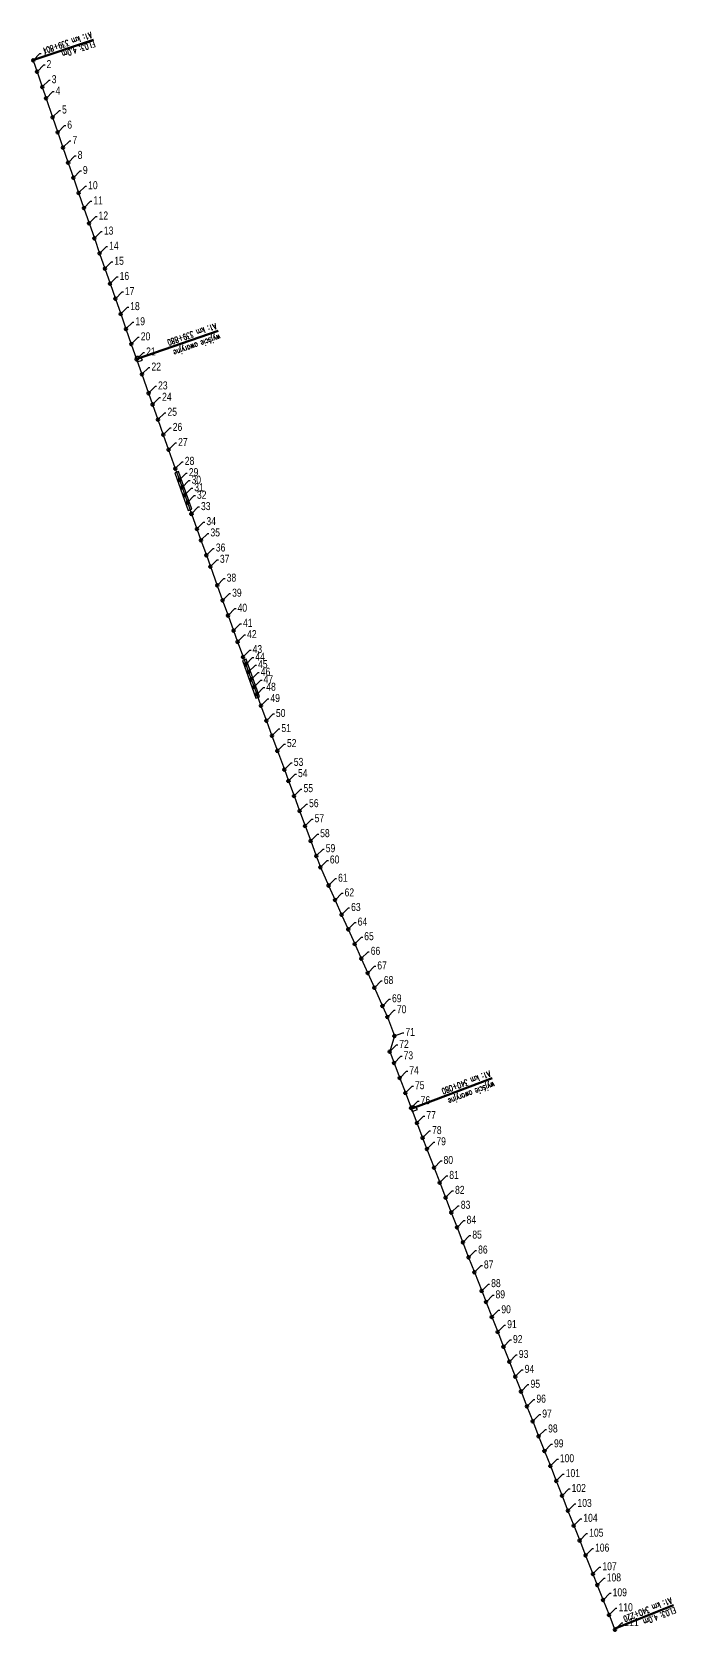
# Model space of a CAD drawing. Header units: metres. Extents: x 7402779 to 7405920, y 5696902 to 5712005.
# Drawn here: x 7403255.8 to 7403416.6, y 5707933.1 to 5708332.7 of the extents above; entities that cross this region are included whole.
import ezdxf

# ---------------------------------------------------------------- set-up
doc = ezdxf.new("R2010")
doc.units = ezdxf.units.M
for name, color, linetype in [('Drzwi ewakuacyjne', 100, 'Continuous'), ('Drzwi ewakuacyjne_opis', 7, 'Continuous'), ('Ekran_akustyczny', 100, 'Continuous'), ('Ekran_akustyczny_4m_opis', 7, 'Continuous'), ('Ekran_akustyczny_pale', 100, 'Continuous'), ('Ekran_akustyczny_pale_opis', 1, 'Continuous'), ('om_konstrukcja', 7, 'Continuous')]:
    doc.layers.add(name, color=color, linetype=linetype)
doc.styles.add('CDMSTYLE', font='CDMSIMPL', dxfattribs={"width": 0.8, "bigfont": 'CDMBIGPL'})
doc.styles.add('simplex 0.60', font='simplex.shx', dxfattribs={"width": 0.6})
doc.dimstyles.new('CDM-ME200MM', dxfattribs={"dimscale": 0.2, "dimtxt": 2.5, "dimasz": 1.5, "dimexe": 1.5, "dimexo": 5, "dimgap": 0.5, "dimtad": 1, "dimdec": 0, "dimlfac": 1000, "dimrnd": 1, "dimzin": 9, "dimtxsty": 'CDMSTYLE', "dimblk": 'OBLIQUE', "dimcen": 2.5, "dimdle": 1.5, "dimclrd": 9, "dimclre": 9, "dimadec": 1, "dimazin": 2, "dimtfac": 1, "dimtdec": 0, "dimtix": 1, "dimtmove": 2, "dimatfit": 3, "dimldrblk": 'NONE', "dimfxl": 1, "dimtvp": 1, "dimtolj": 1, "dimtzin": 0, "dimlwd": 25, "dimlwe": 25, "dimarcsym": 0})

# ---------------------------------------------------------------- blocks, each defined once
blk = doc.blocks.new('Wyjście awaryjne')
at = {"layer": 'Drzwi ewakuacyjne'}
blk.add_lwpolyline([(0, 0), (-1.4, 0, 0.414214), (0, -1.4)], format="xyb", close=True, dxfattribs=at)
blk = doc.blocks.new('_None')
blk = doc.blocks.new('_OBLIQUE')
at = {"color": 0, "linetype": 'ByBlock'}
blk.add_line((-0.5, -0.5), (0.5, 0.5), dxfattribs=at)

msp = doc.modelspace()

# ---------------------------------------------------------------- linework, layer by layer
at = {"layer": 'Drzwi ewakuacyjne_opis', "lineweight": 100}
for p, q in [((7403302.23, 5708258.05), (7403281.79, 5708250.92)), ((7403370.7, 5708071.26), (7403350.45, 5708063.58))]:
    msp.add_line(p, q, dxfattribs=at)
at = {"layer": 'Ekran_akustyczny', "linetype": 'Continuous', "lineweight": -3}
msp.add_lwpolyline([(7403256.05, 5708325.61), (7403257.02, 5708322.77), (7403258.31, 5708318.98), (7403259.28, 5708316.14), (7403260.9, 5708311.41), (7403262.19, 5708307.63), (7403263.49, 5708303.85), (7403264.79, 5708300.06), (7403266.1, 5708296.28), (7403267.4, 5708292.5), (7403268.71, 5708288.72), (7403270.01, 5708284.94), (7403271.33, 5708281.16), (7403272.64, 5708277.38), (7403273.95, 5708273.6), (7403275.27, 5708269.83), (7403276.59, 5708266.05), (7403277.91, 5708262.27), (7403279.23, 5708258.5), (7403280.55, 5708254.72), (7403281.88, 5708250.95), (7403283.21, 5708247.18), (7403284.87, 5708242.46), (7403285.87, 5708239.63), (7403287.2, 5708235.86), (7403288.54, 5708232.09), (7403289.88, 5708228.32), (7403291.55, 5708223.61), (7403292.56, 5708220.79), (7403293.23, 5708218.9), (7403293.91, 5708217.02), (7403294.58, 5708215.13), (7403295.59, 5708212.31), (7403296.94, 5708208.54), (7403297.95, 5708205.72), (7403299.3, 5708201.96), (7403300.32, 5708199.13), (7403302.01, 5708194.43), (7403303.37, 5708190.67), (7403304.73, 5708186.91), (7403306.09, 5708183.14), (7403307.11, 5708180.32), (7403308.48, 5708176.56), (7403309.16, 5708174.68), (7403309.85, 5708172.8), (7403310.53, 5708170.92), (7403311.22, 5708169.05), (7403311.9, 5708167.17), (7403312.93, 5708164.35), (7403314.3, 5708160.59), (7403315.68, 5708156.84), (7403317.06, 5708153.08), (7403318.78, 5708148.39), (7403319.82, 5708145.57), (7403321.2, 5708141.82), (7403322.59, 5708138.07), (7403323.97, 5708134.32), (7403325.36, 5708130.56), (7403326.76, 5708126.82), (7403327.78, 5708124), (7403329.83, 5708119.43), (7403331.46, 5708115.78), (7403333.09, 5708112.13), (7403334.73, 5708108.48), (7403336.36, 5708104.83), (7403338, 5708101.18), (7403339.63, 5708097.53), (7403341.26, 5708093.87), (7403343.3, 5708089.31), (7403344.51, 5708086.56), (7403346.29, 5708081.84), (7403345.11, 5708077.92), (7403346.19, 5708075.06), (7403347.61, 5708071.32), (7403349.03, 5708067.59), (7403350.46, 5708063.85), (7403351.88, 5708060.11), (7403353.31, 5708056.38), (7403354.39, 5708053.57), (7403356.18, 5708048.91), (7403357.61, 5708045.17), (7403359.05, 5708041.44), (7403360.49, 5708037.71), (7403361.93, 5708033.97), (7403363.37, 5708030.24), (7403364.81, 5708026.51), (7403366.26, 5708022.78), (7403368.07, 5708018.12), (7403369.16, 5708015.33), (7403370.61, 5708011.6), (7403372.07, 5708007.87), (7403373.52, 5708004.15), (7403374.98, 5708000.42), (7403376.44, 5707996.7), (7403377.9, 5707992.98), (7403379.37, 5707989.25), (7403380.83, 5707985.53), (7403382.3, 5707981.81), (7403383.76, 5707978.09), (7403385.23, 5707974.37), (7403386.69, 5707970.64), (7403388.16, 5707966.92), (7403389.62, 5707963.2), (7403391.08, 5707959.48), (7403392.55, 5707955.75), (7403394.01, 5707952.03), (7403395.85, 5707947.38), (7403396.94, 5707944.59), (7403398.41, 5707940.87), (7403399.88, 5707937.15), (7403401.35, 5707933.43)], dxfattribs=at)
at = {"layer": 'Ekran_akustyczny_4m_opis', "lineweight": 100}
for p, q in [((7403271.09, 5708330.78), (7403255.94, 5708325.64)), ((7403416.01, 5707939.59), (7403401.15, 5707933.66))]:
    msp.add_line(p, q, dxfattribs=at)
at = {"layer": 'Ekran_akustyczny_pale', "lineweight": 100}
for centre in [(7403256.05, 5708325.61), (7403257.02, 5708322.77), (7403258.31, 5708318.98), (7403259.28, 5708316.14), (7403260.9, 5708311.41), (7403262.19, 5708307.63), (7403263.49, 5708303.85), (7403264.79, 5708300.06), (7403266.1, 5708296.28), (7403267.4, 5708292.5), (7403268.71, 5708288.72), (7403270.01, 5708284.94), (7403271.33, 5708281.16), (7403272.64, 5708277.38), (7403273.95, 5708273.6), (7403275.27, 5708269.83), (7403276.59, 5708266.05), (7403277.91, 5708262.27), (7403279.23, 5708258.5), (7403280.55, 5708254.72), (7403281.88, 5708250.95), (7403283.21, 5708247.18), (7403284.87, 5708242.46), (7403285.87, 5708239.63), (7403287.2, 5708235.86), (7403288.54, 5708232.09), (7403289.88, 5708228.32), (7403291.55, 5708223.61), (7403292.56, 5708220.79), (7403293.23, 5708218.9), (7403293.91, 5708217.02), (7403294.58, 5708215.13), (7403295.59, 5708212.31), (7403296.94, 5708208.54), (7403297.95, 5708205.72), (7403299.3, 5708201.96), (7403300.32, 5708199.13), (7403302.01, 5708194.43), (7403303.37, 5708190.67), (7403304.73, 5708186.9), (7403306.09, 5708183.14), (7403307.11, 5708180.32), (7403308.48, 5708176.56), (7403309.16, 5708174.68), (7403309.85, 5708172.8), (7403310.53, 5708170.93), (7403311.22, 5708169.05), (7403311.9, 5708167.17), (7403312.93, 5708164.35), (7403314.3, 5708160.59), (7403315.68, 5708156.84), (7403317.06, 5708153.08), (7403318.78, 5708148.39), (7403319.82, 5708145.57), (7403321.2, 5708141.82), (7403322.59, 5708138.07), (7403323.97, 5708134.32), (7403325.36, 5708130.56), (7403326.76, 5708126.81), (7403327.78, 5708124), (7403329.83, 5708119.43), (7403331.46, 5708115.78), (7403333.09, 5708112.13), (7403334.73, 5708108.48), (7403336.36, 5708104.83), (7403337.99, 5708101.18), (7403339.63, 5708097.53), (7403341.26, 5708093.87), (7403343.3, 5708089.31), (7403344.51, 5708086.56), (7403346.29, 5708081.84), (7403345.11, 5708077.91), (7403346.19, 5708075.06), (7403347.61, 5708071.32), (7403349.03, 5708067.59), (7403350.46, 5708063.85), (7403351.88, 5708060.11), (7403353.31, 5708056.37), (7403354.39, 5708053.57), (7403356.18, 5708048.9), (7403357.61, 5708045.17), (7403359.05, 5708041.44), (7403360.49, 5708037.71), (7403361.93, 5708033.97), (7403363.37, 5708030.24), (7403364.81, 5708026.51), (7403366.26, 5708022.78), (7403368.07, 5708018.12), (7403369.16, 5708015.33), (7403370.61, 5708011.6), (7403372.07, 5708007.87), (7403373.52, 5708004.15), (7403374.98, 5708000.42), (7403376.44, 5707996.7), (7403377.9, 5707992.98), (7403379.37, 5707989.25), (7403380.83, 5707985.53), (7403382.3, 5707981.81), (7403383.76, 5707978.09), (7403385.23, 5707974.37), (7403386.69, 5707970.64), (7403388.16, 5707966.92), (7403389.62, 5707963.2), (7403391.08, 5707959.48), (7403392.55, 5707955.75), (7403394.01, 5707952.03), (7403395.85, 5707947.38), (7403396.94, 5707944.59), (7403398.41, 5707940.87), (7403399.88, 5707937.15), (7403401.35, 5707933.43)]:
    msp.add_circle(centre, 0.3, dxfattribs=at)
at = {"layer": 'om_konstrukcja', "color": 2, "lineweight": -3, "extrusion": (-0.000316549, -0.000113008, 1), "elevation": -2988.59}
for points in [[(7403291.02, 5708222.28), (7403294.38, 5708212.86), (7403295.32, 5708213.2), (7403291.96, 5708222.61)], [(7403307.94, 5708175.35), (7403311.3, 5708165.94), (7403312.24, 5708166.27), (7403308.88, 5708175.69)]]:
    msp.add_lwpolyline(points, close=True, dxfattribs=at)

# ---------------------------------------------------------------- block references
at = {"layer": 'Drzwi ewakuacyjne', "lineweight": 100}
for p, rotation in [((7403282.02, 5708250.26), 199.3243135863375), ((7403350.7, 5708062.93), 200.9714415517217)]:
    msp.add_blockref('Wyjście awaryjne', p, dxfattribs=dict(at, rotation=rotation))

# ---------------------------------------------------------------- texts
at = {"layer": 'Drzwi ewakuacyjne_opis', "lineweight": 100, "char_height": 1.5, "attachment_point": 7, "style": 'simplex 0.60'}
for s, insert, rotation in [('A1: km 339+880', (7403301.54, 5708259.99), 199.3125), ('wyjście awaryjne', (7403302.37, 5708257.65), 199.3125), ('A1: km 340+080', (7403369.96, 5708073.18), 200.7514), ('wyjście awaryjne', (7403370.85, 5708070.86), 200.7514)]:
    msp.add_mtext(s, dxfattribs=dict(at, insert=insert, rotation=rotation))
at = {"layer": 'Ekran_akustyczny_4m_opis', "lineweight": 100, "char_height": 1.5, "attachment_point": 7, "style": 'simplex 0.60'}
for s, insert, rotation in [('A1: km 339+801', (7403270.43, 5708332.74), 198.7589), ('EL03: 4.0m', (7403271.19, 5708330.49), 198.7589), ('A1: km 340+220', (7403415.25, 5707941.51), 201.7489), ('EL03: 4.0m', (7403416.2, 5707939.14), 201.7489)]:
    msp.add_mtext(s, dxfattribs=dict(at, insert=insert, rotation=rotation))
at = {"layer": 'Ekran_akustyczny_pale_opis', "color": 1, "lineweight": 100, "char_height": 2, "attachment_point": 4, "style": 'CDMSTYLE'}
for s, insert in [('1', (7403258.42, 5708327.53)), ('2', (7403259.39, 5708324.69)), ('3', (7403260.68, 5708320.91)), ('4', (7403261.65, 5708318.07)), ('5', (7403263.27, 5708313.34)), ('6', (7403264.56, 5708309.55)), ('7', (7403265.86, 5708305.77)), ('8', (7403267.16, 5708301.99)), ('9', (7403268.47, 5708298.21)), ('10', (7403269.77, 5708294.42)), ('11', (7403271.08, 5708290.64)), ('12', (7403272.38, 5708286.86)), ('13', (7403273.7, 5708283.08)), ('14', (7403275.01, 5708279.31)), ('15', (7403276.32, 5708275.53)), ('16', (7403277.64, 5708271.75)), ('17', (7403278.96, 5708267.97)), ('18', (7403280.28, 5708264.2)), ('19', (7403281.6, 5708260.42)), ('20', (7403282.92, 5708256.65)), ('21', (7403284.25, 5708252.88)), ('22', (7403285.58, 5708249.1)), ('23', (7403287.24, 5708244.39)), ('24', (7403288.24, 5708241.56)), ('25', (7403289.58, 5708237.79)), ('26', (7403290.91, 5708234.02)), ('27', (7403292.25, 5708230.25)), ('28', (7403293.92, 5708225.54)), ('29', (7403294.93, 5708222.71)), ('30', (7403295.6, 5708220.83)), ('31', (7403296.28, 5708218.94)), ('32', (7403296.95, 5708217.06)), ('33', (7403297.96, 5708214.23)), ('34', (7403299.31, 5708210.47)), ('35', (7403300.32, 5708207.65)), ('36', (7403301.67, 5708203.88)), ('37', (7403302.69, 5708201.06)), ('38', (7403304.38, 5708196.35)), ('39', (7403305.74, 5708192.59)), ('40', (7403307.1, 5708188.83)), ('41', (7403308.46, 5708185.07)), ('42', (7403309.48, 5708182.25)), ('43', (7403310.85, 5708178.49)), ('44', (7403311.53, 5708176.61)), ('45', (7403312.22, 5708174.73)), ('46', (7403312.9, 5708172.85)), ('47', (7403313.59, 5708170.97)), ('48', (7403314.27, 5708169.09)), ('49', (7403315.3, 5708166.27)), ('50', (7403316.67, 5708162.52)), ('51', (7403318.05, 5708158.76)), ('52', (7403319.43, 5708155.01)), ('53', (7403321.15, 5708150.31)), ('54', (7403322.19, 5708147.5)), ('55', (7403323.57, 5708143.74)), ('56', (7403324.96, 5708139.99)), ('57', (7403326.34, 5708136.24)), ('58', (7403327.73, 5708132.49)), ('59', (7403329.13, 5708128.74)), ('60', (7403330.15, 5708125.92)), ('61', (7403332.2, 5708121.36)), ('62', (7403333.83, 5708117.7)), ('63', (7403335.46, 5708114.05)), ('64', (7403337.1, 5708110.4)), ('65', (7403338.73, 5708106.75)), ('66', (7403340.36, 5708103.1)), ('67', (7403342, 5708099.45)), ('68', (7403343.63, 5708095.8)), ('69', (7403345.68, 5708091.23)), ('70', (7403346.88, 5708088.49)), ('72', (7403347.48, 5708079.84)), ('71', (7403349.02, 5708082.83)), ('73', (7403348.56, 5708076.99)), ('74', (7403349.98, 5708073.25)), ('75', (7403351.4, 5708069.51)), ('76', (7403352.83, 5708065.77)), ('77', (7403354.25, 5708062.04)), ('78', (7403355.68, 5708058.3)), ('79', (7403356.76, 5708055.5)), ('80', (7403358.55, 5708050.83)), ('81', (7403359.98, 5708047.1)), ('82', (7403361.42, 5708043.36)), ('83', (7403362.86, 5708039.63)), ('84', (7403364.3, 5708035.9)), ('85', (7403365.74, 5708032.17)), ('86', (7403367.18, 5708028.44)), ('87', (7403368.63, 5708024.71)), ('88', (7403370.44, 5708020.05)), ('89', (7403371.53, 5708017.25)), ('90', (7403372.98, 5708013.52)), ('91', (7403374.44, 5708009.8)), ('92', (7403375.89, 5708006.07)), ('93', (7403377.35, 5708002.35)), ('94', (7403378.81, 5707998.62)), ('95', (7403380.27, 5707994.9)), ('96', (7403381.74, 5707991.18)), ('97', (7403383.2, 5707987.46)), ('98', (7403384.67, 5707983.73)), ('99', (7403386.13, 5707980.01)), ('100', (7403387.6, 5707976.29)), ('101', (7403389.06, 5707972.57)), ('102', (7403390.53, 5707968.85)), ('103', (7403391.99, 5707965.12)), ('104', (7403393.46, 5707961.4)), ('105', (7403394.92, 5707957.68)), ('106', (7403396.38, 5707953.96)), ('107', (7403398.22, 5707949.3)), ('108', (7403399.31, 5707946.51)), ('109', (7403400.78, 5707942.79)), ('110', (7403402.25, 5707939.07)), ('111', (7403403.72, 5707935.35))]:
    msp.add_mtext(s, dxfattribs=dict(at, insert=insert))

# ---------------------------------------------------------------- leaders
at = {"layer": 'Ekran_akustyczny_pale_opis', "color": 1, "lineweight": 100, "annotation_type": 0, "has_hookline": 1, "hookline_direction": 0}
for points, text_width in [([(7403256.05, 5708325.61), (7403257.74, 5708327.32), (7403258.04, 5708327.32)], 0.381), ([(7403257.02, 5708322.77), (7403258.71, 5708324.48), (7403259.01, 5708324.48)], 1.07), ([(7403258.31, 5708318.98), (7403260, 5708320.7), (7403260.3, 5708320.7)], 1.07), ([(7403259.28, 5708316.14), (7403260.97, 5708317.86), (7403261.27, 5708317.86)], 1.14), ([(7403260.9, 5708311.41), (7403262.59, 5708313.13), (7403262.89, 5708313.13)], 1.07), ([(7403262.19, 5708307.63), (7403263.89, 5708309.34), (7403264.19, 5708309.34)], 0.99), ([(7403263.49, 5708303.85), (7403265.18, 5708305.56), (7403265.48, 5708305.56)], 1.07), ([(7403264.79, 5708300.06), (7403266.48, 5708301.78), (7403266.78, 5708301.78)], 1.07), ([(7403266.1, 5708296.28), (7403267.79, 5708297.99), (7403268.09, 5708297.99)], 0.99), ([(7403267.4, 5708292.5), (7403269.09, 5708294.21), (7403269.39, 5708294.21)], 2.29), ([(7403268.71, 5708288.72), (7403270.4, 5708290.43), (7403270.7, 5708290.43)], 1.6), ([(7403270.01, 5708284.94), (7403271.71, 5708286.65), (7403272.01, 5708286.65)], 2.29), ([(7403271.33, 5708281.16), (7403273.02, 5708282.87), (7403273.32, 5708282.87)], 2.29), ([(7403272.64, 5708277.38), (7403274.33, 5708279.09), (7403274.63, 5708279.09)], 2.36), ([(7403273.95, 5708273.6), (7403275.64, 5708275.32), (7403275.94, 5708275.32)], 2.29), ([(7403275.27, 5708269.83), (7403276.96, 5708271.54), (7403277.26, 5708271.54)], 2.21), ([(7403276.59, 5708266.05), (7403278.28, 5708267.76), (7403278.58, 5708267.76)], 2.29), ([(7403277.91, 5708262.27), (7403279.6, 5708263.99), (7403279.9, 5708263.99)], 2.29), ([(7403279.23, 5708258.5), (7403280.92, 5708260.21), (7403281.22, 5708260.21)], 2.21), ([(7403280.55, 5708254.72), (7403282.25, 5708256.44), (7403282.55, 5708256.44)], 2.59), ([(7403281.88, 5708250.95), (7403283.57, 5708252.66), (7403283.87, 5708252.66)], 1.9), ([(7403283.21, 5708247.18), (7403284.9, 5708248.89), (7403285.2, 5708248.89)], 2.59), ([(7403284.87, 5708242.46), (7403286.56, 5708244.18), (7403286.86, 5708244.18)], 2.59), ([(7403285.87, 5708239.63), (7403287.56, 5708241.35), (7403287.86, 5708241.35)], 2.67), ([(7403287.2, 5708235.86), (7403288.9, 5708237.58), (7403289.2, 5708237.58)], 2.59), ([(7403288.54, 5708232.09), (7403290.23, 5708233.81), (7403290.53, 5708233.81)], 2.51), ([(7403289.88, 5708228.32), (7403291.57, 5708230.04), (7403291.87, 5708230.04)], 2.59), ([(7403291.55, 5708223.61), (7403293.25, 5708225.32), (7403293.55, 5708225.32)], 2.59), ([(7403292.56, 5708220.79), (7403294.25, 5708222.5), (7403294.55, 5708222.5)], 2.51), ([(7403293.23, 5708218.9), (7403294.92, 5708220.62), (7403295.22, 5708220.62)], 2.59), ([(7403293.91, 5708217.02), (7403295.6, 5708218.73), (7403295.9, 5708218.73)], 1.9), ([(7403294.58, 5708215.13), (7403296.27, 5708216.85), (7403296.57, 5708216.85)], 2.59), ([(7403295.59, 5708212.31), (7403297.28, 5708214.02), (7403297.58, 5708214.02)], 2.59), ([(7403296.94, 5708208.54), (7403298.63, 5708210.26), (7403298.93, 5708210.26)], 2.67), ([(7403297.95, 5708205.72), (7403299.64, 5708207.43), (7403299.94, 5708207.43)], 2.59), ([(7403299.3, 5708201.96), (7403300.99, 5708203.67), (7403301.29, 5708203.67)], 2.51), ([(7403300.32, 5708199.13), (7403302.01, 5708200.85), (7403302.31, 5708200.85)], 2.59), ([(7403302.01, 5708194.43), (7403303.7, 5708196.14), (7403304, 5708196.14)], 2.59), ([(7403303.37, 5708190.67), (7403305.06, 5708192.38), (7403305.36, 5708192.38)], 2.51), ([(7403304.73, 5708186.9), (7403306.42, 5708188.62), (7403306.72, 5708188.62)], 2.59), ([(7403306.09, 5708183.14), (7403307.78, 5708184.86), (7403308.08, 5708184.86)], 1.9), ([(7403307.11, 5708180.32), (7403308.81, 5708182.04), (7403309.11, 5708182.04)], 2.59), ([(7403308.48, 5708176.56), (7403310.17, 5708178.28), (7403310.47, 5708178.28)], 2.59), ([(7403309.16, 5708174.68), (7403310.85, 5708176.4), (7403311.15, 5708176.4)], 2.67), ([(7403309.85, 5708172.8), (7403311.54, 5708174.52), (7403311.84, 5708174.52)], 2.59), ([(7403310.53, 5708170.93), (7403312.22, 5708172.64), (7403312.52, 5708172.64)], 2.51), ([(7403311.22, 5708169.05), (7403312.91, 5708170.76), (7403313.21, 5708170.76)], 2.59), ([(7403311.9, 5708167.17), (7403313.59, 5708168.88), (7403313.89, 5708168.88)], 2.59), ([(7403312.93, 5708164.35), (7403314.62, 5708166.06), (7403314.92, 5708166.06)], 2.51), ([(7403314.3, 5708160.59), (7403316, 5708162.31), (7403316.3, 5708162.31)], 2.59), ([(7403315.68, 5708156.84), (7403317.37, 5708158.55), (7403317.67, 5708158.55)], 1.9), ([(7403317.06, 5708153.08), (7403318.75, 5708154.79), (7403319.05, 5708154.79)], 2.59), ([(7403318.78, 5708148.39), (7403320.47, 5708150.1), (7403320.77, 5708150.1)], 2.59), ([(7403319.82, 5708145.57), (7403321.51, 5708147.29), (7403321.81, 5708147.29)], 2.67), ([(7403321.2, 5708141.82), (7403322.89, 5708143.53), (7403323.19, 5708143.53)], 2.59), ([(7403322.59, 5708138.07), (7403324.28, 5708139.78), (7403324.58, 5708139.78)], 2.51), ([(7403323.97, 5708134.32), (7403325.67, 5708136.03), (7403325.97, 5708136.03)], 2.59), ([(7403325.36, 5708130.56), (7403327.06, 5708132.28), (7403327.36, 5708132.28)], 2.59), ([(7403326.76, 5708126.81), (7403328.45, 5708128.53), (7403328.75, 5708128.53)], 2.51), ([(7403327.78, 5708124), (7403329.47, 5708125.71), (7403329.77, 5708125.71)], 2.59), ([(7403329.83, 5708119.43), (7403331.52, 5708121.14), (7403331.82, 5708121.14)], 1.9), ([(7403331.46, 5708115.78), (7403333.15, 5708117.49), (7403333.45, 5708117.49)], 2.59), ([(7403333.09, 5708112.13), (7403334.78, 5708113.84), (7403335.08, 5708113.84)], 2.59), ([(7403334.73, 5708108.48), (7403336.42, 5708110.19), (7403336.72, 5708110.19)], 2.67), ([(7403336.36, 5708104.83), (7403338.05, 5708106.54), (7403338.35, 5708106.54)], 2.59), ([(7403337.99, 5708101.18), (7403339.69, 5708102.89), (7403339.99, 5708102.89)], 2.51), ([(7403339.63, 5708097.53), (7403341.32, 5708099.24), (7403341.62, 5708099.24)], 2.59), ([(7403341.26, 5708093.87), (7403342.95, 5708095.59), (7403343.25, 5708095.59)], 2.59), ([(7403343.3, 5708089.31), (7403345, 5708091.02), (7403345.3, 5708091.02)], 2.51), ([(7403344.51, 5708086.56), (7403346.2, 5708088.28), (7403346.5, 5708088.28)], 2.59), ([(7403346.29, 5708081.84), (7403348.34, 5708082.62), (7403348.64, 5708082.62)], 1.9), ([(7403345.11, 5708077.91), (7403346.8, 5708079.63), (7403347.1, 5708079.63)], 2.59), ([(7403346.19, 5708075.06), (7403347.88, 5708076.78), (7403348.18, 5708076.78)], 2.59), ([(7403347.61, 5708071.32), (7403349.3, 5708073.04), (7403349.6, 5708073.04)], 2.67), ([(7403349.03, 5708067.59), (7403350.72, 5708069.3), (7403351.02, 5708069.3)], 2.59), ([(7403350.46, 5708063.85), (7403352.15, 5708065.56), (7403352.45, 5708065.56)], 2.51), ([(7403351.88, 5708060.11), (7403353.58, 5708061.82), (7403353.88, 5708061.82)], 2.59), ([(7403353.31, 5708056.37), (7403355, 5708058.09), (7403355.3, 5708058.09)], 2.59), ([(7403354.39, 5708053.57), (7403356.08, 5708055.29), (7403356.38, 5708055.29)], 2.51), ([(7403356.18, 5708048.9), (7403357.87, 5708050.62), (7403358.17, 5708050.62)], 2.59), ([(7403357.61, 5708045.17), (7403359.3, 5708046.88), (7403359.6, 5708046.88)], 1.9), ([(7403359.05, 5708041.44), (7403360.74, 5708043.15), (7403361.04, 5708043.15)], 2.59), ([(7403360.49, 5708037.71), (7403362.18, 5708039.42), (7403362.48, 5708039.42)], 2.59), ([(7403361.93, 5708033.97), (7403363.62, 5708035.69), (7403363.92, 5708035.69)], 2.67), ([(7403363.37, 5708030.24), (7403365.06, 5708031.96), (7403365.36, 5708031.96)], 2.59), ([(7403364.81, 5708026.51), (7403366.5, 5708028.23), (7403366.8, 5708028.23)], 2.51), ([(7403366.26, 5708022.78), (7403367.95, 5708024.5), (7403368.25, 5708024.5)], 2.59), ([(7403368.07, 5708018.12), (7403369.76, 5708019.84), (7403370.06, 5708019.84)], 2.59), ([(7403369.16, 5708015.33), (7403370.85, 5708017.04), (7403371.15, 5708017.04)], 2.51), ([(7403370.61, 5708011.6), (7403372.3, 5708013.31), (7403372.6, 5708013.31)], 2.59), ([(7403372.07, 5708007.87), (7403373.76, 5708009.59), (7403374.06, 5708009.59)], 1.9), ([(7403373.52, 5708004.15), (7403375.21, 5708005.86), (7403375.51, 5708005.86)], 2.59), ([(7403374.98, 5708000.42), (7403376.67, 5708002.14), (7403376.97, 5708002.14)], 2.59), ([(7403376.44, 5707996.7), (7403378.13, 5707998.41), (7403378.43, 5707998.41)], 2.67), ([(7403377.9, 5707992.98), (7403379.59, 5707994.69), (7403379.89, 5707994.69)], 2.59), ([(7403379.37, 5707989.25), (7403381.06, 5707990.97), (7403381.36, 5707990.97)], 2.51), ([(7403380.83, 5707985.53), (7403382.52, 5707987.24), (7403382.82, 5707987.24)], 2.59), ([(7403382.3, 5707981.81), (7403383.99, 5707983.52), (7403384.29, 5707983.52)], 2.59), ([(7403383.76, 5707978.09), (7403385.45, 5707979.8), (7403385.75, 5707979.8)], 2.51), ([(7403385.23, 5707974.37), (7403386.92, 5707976.08), (7403387.22, 5707976.08)], 3.81), ([(7403386.69, 5707970.64), (7403388.38, 5707972.36), (7403388.68, 5707972.36)], 3.12), ([(7403388.16, 5707966.92), (7403389.85, 5707968.63), (7403390.15, 5707968.63)], 3.81), ([(7403389.62, 5707963.2), (7403391.31, 5707964.91), (7403391.61, 5707964.91)], 3.81), ([(7403391.08, 5707959.48), (7403392.78, 5707961.19), (7403393.08, 5707961.19)], 3.89), ([(7403392.55, 5707955.75), (7403394.24, 5707957.47), (7403394.54, 5707957.47)], 3.81), ([(7403394.01, 5707952.03), (7403395.71, 5707953.75), (7403396.01, 5707953.75)], 3.73), ([(7403395.85, 5707947.38), (7403397.54, 5707949.09), (7403397.84, 5707949.09)], 3.81), ([(7403396.94, 5707944.59), (7403398.64, 5707946.3), (7403398.94, 5707946.3)], 3.81), ([(7403398.41, 5707940.87), (7403400.1, 5707942.58), (7403400.4, 5707942.58)], 3.73), ([(7403399.88, 5707937.15), (7403401.57, 5707938.86), (7403401.87, 5707938.86)], 3.5), ([(7403401.35, 5707933.43), (7403403.04, 5707935.14), (7403403.34, 5707935.14)], 2.82)]:
    msp.add_leader(points, dimstyle='CDM-ME200MM', override={"dimtxt": 3.5, "dimgap": 0.5, "dimtad": 0, "dimzin": 0, "dimclrd": 1}, dxfattribs=dict(at, text_width=text_width))

doc.saveas('drawing.dxf')
